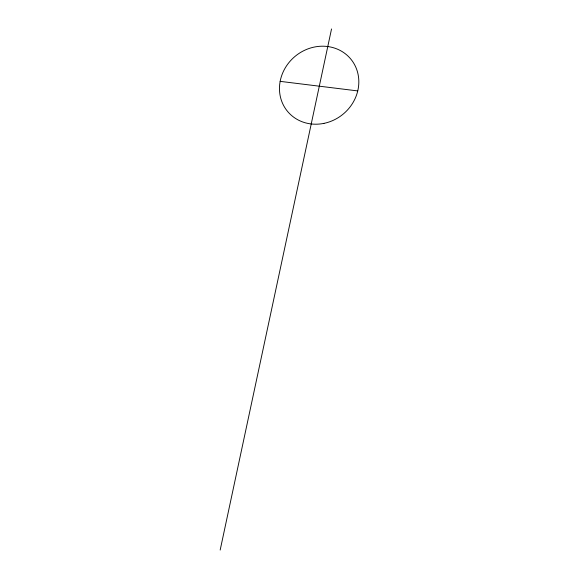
<?xml version="1.0" encoding="UTF-8"?>
<svg xmlns="http://www.w3.org/2000/svg" width="579" height="579" viewBox="0 0 579 579"><rect width="100%" height="100%" fill="white"/><g stroke="black" fill="none" stroke-linecap="round" stroke-linejoin="round"><path stroke-width="0.87" d="M220.172 550.05L331.535 28.95M280.149 81.357L357.75 90.925M323.929 123.378A41.044 37.57 -39.4 0 0 350.874 59.167A41.044 37.57 -39.4 0 0 282.646 73.077A41.044 37.57 -39.4 0 0 323.929 123.378"/></g></svg>
